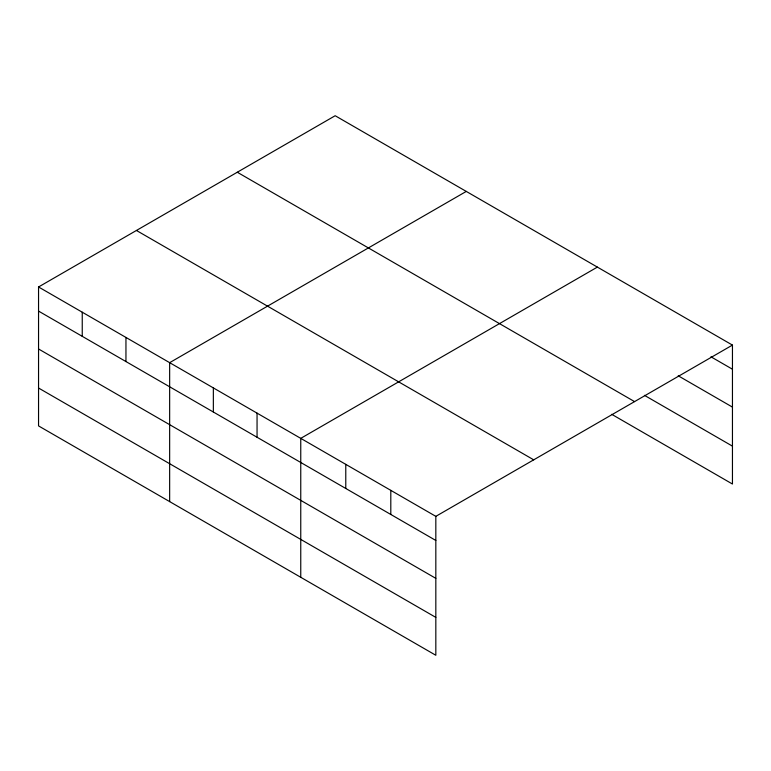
<?xml version="1.0" encoding="UTF-8"?>
<svg xmlns="http://www.w3.org/2000/svg" width="771" height="771" viewBox="0 0 771 771"><rect width="100%" height="100%" fill="white"/><g stroke="black" fill="none" stroke-linecap="round" stroke-linejoin="round"><path stroke-width="1.16" d="M435.827 578.356L435.827 516.348L38.55 286.976L38.55 425.91L435.827 655.273L435.827 578.356L38.55 348.984M38.55 286.976L335.173 115.727L732.45 345.09L732.45 484.024L611.702 414.306M466.272 191.42L169.649 362.669L169.649 501.603M597.371 267.103L300.757 438.362L300.757 577.286M435.827 516.348L732.45 345.09M710.958 356.809L732.45 369.213M678.22 375.785L732.45 407.098M644.45 395.33L732.45 446.139M237.285 172.241L634.562 401.604M136.438 230.462L533.715 459.834M38.55 311.099L435.827 540.461M38.55 388.025L435.827 617.388M390.801 490.346L390.801 514.469M345.774 464.354L345.774 488.477M257.051 413.131L257.051 437.253M213.355 387.9L213.355 412.022M125.952 337.438L125.952 361.56M82.246 312.207L82.246 336.329"/></g></svg>
